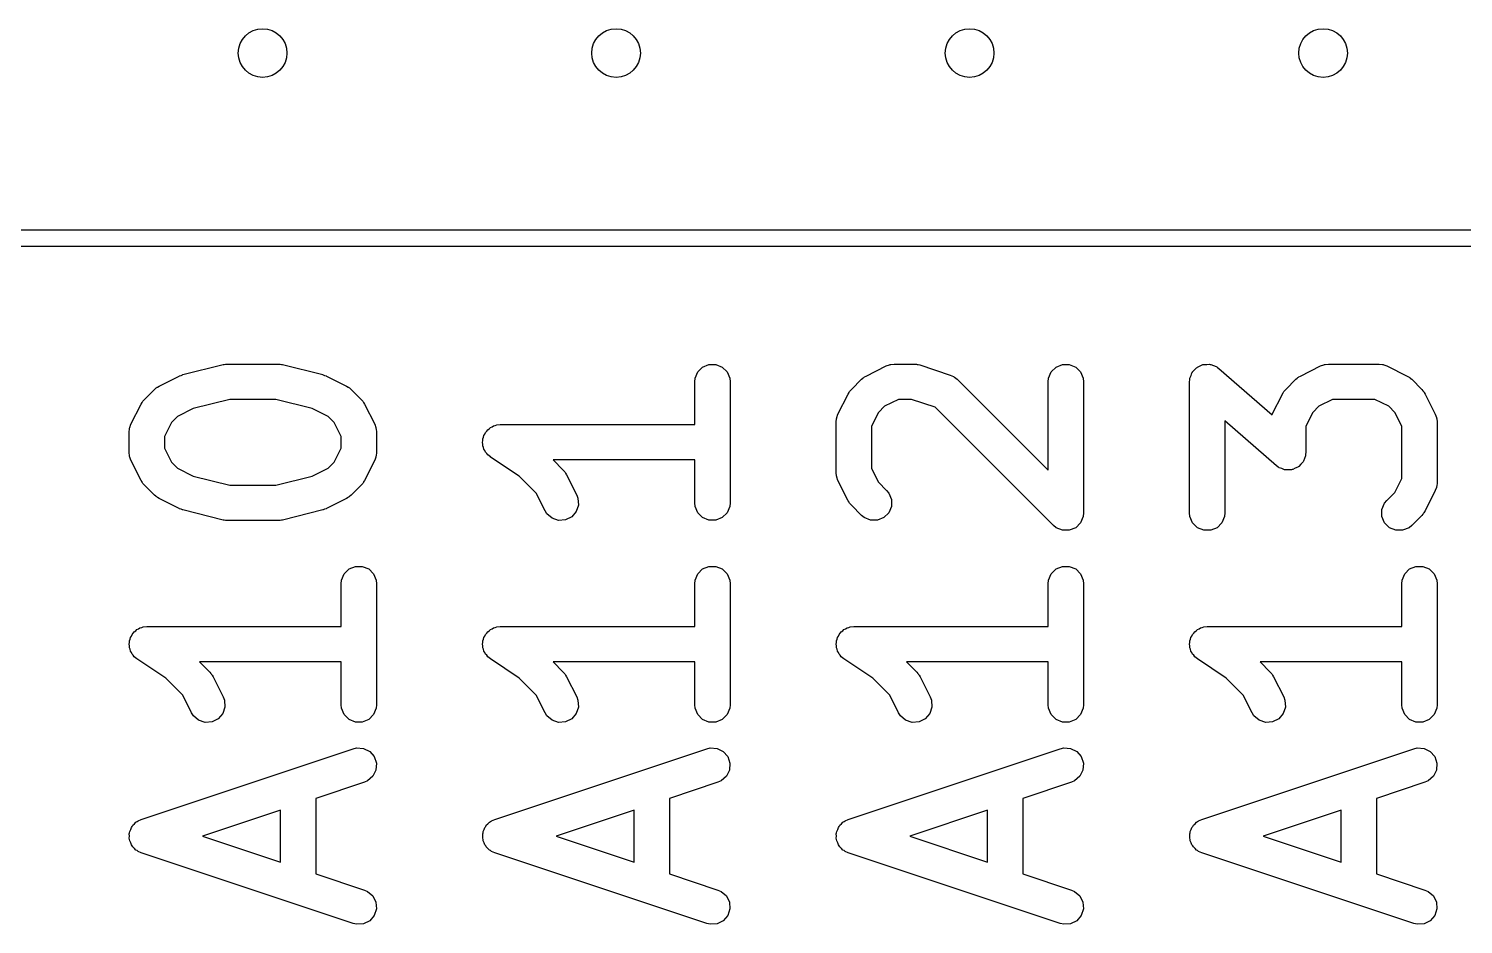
# Model space of a CAD drawing. Extents: x 0.05 to 1.97, y 0.05 to 3.57.
# Drawn here: x 1.1838 to 1.5897, y 2.5535 to 2.8069 of the extents above; entities that cross this region are included whole.
import ezdxf

# ---------------------------------------------------------------- set-up
doc = ezdxf.new("R2010")
doc.units = 0
doc.header["$MEASUREMENT"] = 0
doc.layers.add('BLACK', color=7, linetype='CONTINUOUS')

msp = doc.modelspace()

# ---------------------------------------------------------------- linework, layer by layer
at = {"layer": 'BLACK', "linetype": 'CONTINUOUS'}
for p, q in [((0.30236, 2.75), (1.8, 2.75)), ((1.80236, 2.74528), (0.3, 2.74528)), ((1.22745, 2.70899), (1.23888, 2.71184)), ((1.23888, 2.71184), (1.23905, 2.71187)), ((1.23905, 2.71187), (1.23912, 2.7119)), ((1.23912, 2.7119), (1.23949, 2.71193)), ((1.23949, 2.71193), (1.23985, 2.71199)), ((1.23985, 2.71199), (1.23992, 2.71198)), ((1.23992, 2.71198), (1.24009, 2.71199)), ((1.24009, 2.71199), (1.25438, 2.71199)), ((1.25438, 2.71199), (1.25455, 2.71198)), ((1.25455, 2.71198), (1.25462, 2.71199)), ((1.25462, 2.71199), (1.25499, 2.71193)), ((1.25499, 2.71193), (1.25536, 2.7119)), ((1.25536, 2.7119), (1.25542, 2.71187)), ((1.25542, 2.71187), (1.25559, 2.71184)), ((1.25559, 2.71184), (1.26702, 2.70899)), ((1.37308, 2.70977), (1.37446, 2.71115)), ((1.37446, 2.71115), (1.37626, 2.7119)), ((1.37626, 2.7119), (1.37821, 2.7119)), ((1.37821, 2.7119), (1.38001, 2.71115)), ((1.38001, 2.71115), (1.38139, 2.70977)), ((1.42072, 2.70861), (1.42643, 2.71146)), ((1.42643, 2.71146), (1.42735, 2.71181)), ((1.42735, 2.71181), (1.42752, 2.71183)), ((1.42752, 2.71183), (1.42769, 2.7119)), ((1.42769, 2.7119), (1.42867, 2.71199)), ((1.42867, 2.71199), (1.43438, 2.71199)), ((1.43438, 2.71199), (1.43487, 2.71194)), ((1.43487, 2.71194), (1.43501, 2.71195)), ((1.43501, 2.71195), (1.43518, 2.71191)), ((1.43518, 2.71191), (1.43536, 2.7119)), ((1.43536, 2.7119), (1.43548, 2.71185)), ((1.43548, 2.71185), (1.43596, 2.71174)), ((1.43596, 2.71174), (1.44453, 2.70888)), ((1.47308, 2.70977), (1.47446, 2.71115)), ((1.47446, 2.71115), (1.47626, 2.7119)), ((1.47626, 2.7119), (1.47821, 2.7119)), ((1.47821, 2.7119), (1.48001, 2.71115)), ((1.48001, 2.71115), (1.48139, 2.70977)), ((1.51365, 2.71034), (1.51419, 2.71096)), ((1.51419, 2.71096), (1.51434, 2.71103)), ((1.51434, 2.71103), (1.51446, 2.71115)), ((1.51446, 2.71115), (1.51521, 2.71146)), ((1.51521, 2.71146), (1.51594, 2.71182)), ((1.51594, 2.71182), (1.51611, 2.71183)), ((1.51611, 2.71183), (1.51626, 2.7119)), ((1.51626, 2.7119), (1.51707, 2.7119)), ((1.51707, 2.7119), (1.51788, 2.71195)), ((1.51788, 2.71195), (1.51804, 2.7119)), ((1.51804, 2.7119), (1.51821, 2.7119)), ((1.51821, 2.7119), (1.51896, 2.71159)), ((1.51896, 2.71159), (1.51973, 2.71133)), ((1.51973, 2.71133), (1.51993, 2.71119)), ((1.51993, 2.71119), (1.52001, 2.71115)), ((1.52001, 2.71115), (1.52011, 2.71106)), ((1.52011, 2.71106), (1.52053, 2.71076)), ((1.54357, 2.70861), (1.54929, 2.71146)), ((1.54929, 2.71146), (1.5502, 2.71181)), ((1.5502, 2.71181), (1.55038, 2.71183)), ((1.55038, 2.71183), (1.55055, 2.7119)), ((1.55055, 2.7119), (1.55152, 2.71199)), ((1.55152, 2.71199), (1.56581, 2.71199)), ((1.56581, 2.71199), (1.56678, 2.7119)), ((1.56678, 2.7119), (1.56695, 2.71183)), ((1.56695, 2.71183), (1.56713, 2.71181)), ((1.56713, 2.71181), (1.56804, 2.71146)), ((1.56804, 2.71146), (1.57376, 2.70861)), ((1.22072, 2.70575), (1.22643, 2.70861)), ((1.22643, 2.70861), (1.2265, 2.70863)), ((1.2265, 2.70863), (1.22653, 2.70866)), ((1.22653, 2.70866), (1.22694, 2.7088)), ((1.22694, 2.7088), (1.22735, 2.70896)), ((1.22735, 2.70896), (1.22738, 2.70896)), ((1.22738, 2.70896), (1.22745, 2.70899)), ((1.26702, 2.70899), (1.26709, 2.70896)), ((1.26709, 2.70896), (1.26713, 2.70896)), ((1.26713, 2.70896), (1.26753, 2.7088)), ((1.26753, 2.7088), (1.26794, 2.70866)), ((1.26794, 2.70866), (1.26797, 2.70863)), ((1.26797, 2.70863), (1.26804, 2.70861)), ((1.26804, 2.70861), (1.27376, 2.70575)), ((1.37224, 2.70699), (1.37233, 2.70797)), ((1.37224, 2.69485), (1.37224, 2.70699)), ((1.37233, 2.70797), (1.37308, 2.70977)), ((1.38139, 2.70977), (1.38214, 2.70797)), ((1.38214, 2.70797), (1.38224, 2.70699)), ((1.38224, 2.70699), (1.38224, 2.67271)), ((1.41656, 2.70481), (1.41942, 2.70767)), ((1.41942, 2.70767), (1.4198, 2.70799)), ((1.4198, 2.70799), (1.41989, 2.70809)), ((1.41989, 2.70809), (1.42004, 2.70818)), ((1.42004, 2.70818), (1.42017, 2.70829)), ((1.42017, 2.70829), (1.4203, 2.70834)), ((1.4203, 2.70834), (1.42072, 2.70861)), ((1.44453, 2.70888), (1.44543, 2.70848)), ((1.44543, 2.70848), (1.44556, 2.70836)), ((1.44556, 2.70836), (1.44573, 2.70829)), ((1.44573, 2.70829), (1.44649, 2.70767)), ((1.44649, 2.70767), (1.47224, 2.68192)), ((1.47224, 2.70699), (1.47233, 2.70797)), ((1.47224, 2.68192), (1.47224, 2.70699)), ((1.47233, 2.70797), (1.47308, 2.70977)), ((1.48139, 2.70977), (1.48214, 2.70797)), ((1.48214, 2.70797), (1.48224, 2.70699)), ((1.48224, 2.70699), (1.48224, 2.66985)), ((1.51224, 2.70699), (1.51229, 2.70751)), ((1.51224, 2.66985), (1.51224, 2.70699)), ((1.51228, 2.70764), (1.51231, 2.70773)), ((1.51229, 2.70751), (1.51228, 2.70764)), ((1.51231, 2.70773), (1.51233, 2.70797)), ((1.51233, 2.70797), (1.51264, 2.70872)), ((1.51264, 2.70872), (1.5129, 2.70949)), ((1.5129, 2.70949), (1.51302, 2.70961)), ((1.51302, 2.70961), (1.51308, 2.70977)), ((1.51308, 2.70977), (1.51365, 2.71034)), ((1.52053, 2.71076), (1.53555, 2.69761)), ((1.53942, 2.70481), (1.54227, 2.70767)), ((1.54227, 2.70767), (1.54266, 2.70799)), ((1.54266, 2.70799), (1.54274, 2.70809)), ((1.54274, 2.70809), (1.54289, 2.70818)), ((1.54289, 2.70818), (1.54303, 2.70829)), ((1.54303, 2.70829), (1.54315, 2.70834)), ((1.54315, 2.70834), (1.54357, 2.70861)), ((1.57376, 2.70861), (1.57418, 2.70834)), ((1.57418, 2.70834), (1.5743, 2.70829)), ((1.5743, 2.70829), (1.57444, 2.70818)), ((1.57444, 2.70818), (1.57459, 2.70809)), ((1.57459, 2.70809), (1.57467, 2.70799)), ((1.57467, 2.70799), (1.57506, 2.70767)), ((1.57506, 2.70767), (1.57792, 2.70481)), ((1.21656, 2.70196), (1.21942, 2.70481)), ((1.21942, 2.70481), (1.2198, 2.70513)), ((1.2198, 2.70513), (1.21989, 2.70523)), ((1.21989, 2.70523), (1.22004, 2.70532)), ((1.22004, 2.70532), (1.22017, 2.70544)), ((1.22017, 2.70544), (1.2203, 2.70549)), ((1.2203, 2.70549), (1.22072, 2.70575)), ((1.27376, 2.70575), (1.27418, 2.70549)), ((1.27418, 2.70549), (1.2743, 2.70544)), ((1.2743, 2.70544), (1.27444, 2.70532)), ((1.27444, 2.70532), (1.27459, 2.70523)), ((1.27459, 2.70523), (1.27467, 2.70513)), ((1.27467, 2.70513), (1.27506, 2.70481)), ((1.27506, 2.70481), (1.27792, 2.70196)), ((1.41277, 2.6978), (1.41562, 2.70351)), ((1.41562, 2.70351), (1.41589, 2.70393)), ((1.41589, 2.70393), (1.41594, 2.70406)), ((1.41594, 2.70406), (1.41605, 2.70419)), ((1.41605, 2.70419), (1.41614, 2.70434)), ((1.41614, 2.70434), (1.41624, 2.70443)), ((1.41624, 2.70443), (1.41656, 2.70481)), ((1.53562, 2.6978), (1.53848, 2.70351)), ((1.53848, 2.70351), (1.53874, 2.70393)), ((1.53874, 2.70393), (1.53879, 2.70406)), ((1.53879, 2.70406), (1.53891, 2.70419)), ((1.53891, 2.70419), (1.539, 2.70434)), ((1.539, 2.70434), (1.5391, 2.70443)), ((1.5391, 2.70443), (1.53942, 2.70481)), ((1.57792, 2.70481), (1.57823, 2.70443)), ((1.57823, 2.70443), (1.57833, 2.70434)), ((1.57833, 2.70434), (1.57842, 2.70419)), ((1.57842, 2.70419), (1.57854, 2.70406)), ((1.57854, 2.70406), (1.57859, 2.70393)), ((1.57859, 2.70393), (1.57885, 2.70351)), ((1.57885, 2.70351), (1.58171, 2.6978)), ((1.21276, 2.69494), (1.21562, 2.70066)), ((1.21562, 2.70066), (1.21589, 2.70108)), ((1.21589, 2.70108), (1.21594, 2.7012)), ((1.21594, 2.7012), (1.21605, 2.70134)), ((1.21605, 2.70134), (1.21614, 2.70149)), ((1.21614, 2.70149), (1.21624, 2.70157)), ((1.21624, 2.70157), (1.21656, 2.70196)), ((1.23041, 2.69942), (1.22591, 2.69717)), ((1.24071, 2.70199), (1.23041, 2.69942)), ((1.25376, 2.70199), (1.24071, 2.70199)), ((1.26406, 2.69942), (1.25376, 2.70199)), ((1.26856, 2.69717), (1.26406, 2.69942)), ((1.27792, 2.70196), (1.27823, 2.70157)), ((1.27823, 2.70157), (1.27833, 2.70149)), ((1.27833, 2.70149), (1.27842, 2.70134)), ((1.27842, 2.70134), (1.27854, 2.7012)), ((1.27854, 2.7012), (1.27859, 2.70108)), ((1.27859, 2.70108), (1.27885, 2.70066)), ((1.27885, 2.70066), (1.28171, 2.69494)), ((1.42591, 2.70003), (1.4242, 2.69832)), ((1.42985, 2.70199), (1.42591, 2.70003)), ((1.43357, 2.70199), (1.42985, 2.70199)), ((1.44025, 2.69977), (1.43357, 2.70199)), ((1.4737, 2.66631), (1.44025, 2.69977)), ((1.54877, 2.70003), (1.54706, 2.69832)), ((1.5527, 2.70199), (1.54877, 2.70003)), ((1.56463, 2.70199), (1.5527, 2.70199)), ((1.56856, 2.70003), (1.56463, 2.70199)), ((1.57027, 2.69832), (1.56856, 2.70003)), ((1.21241, 2.69403), (1.21276, 2.69494)), ((1.2242, 2.69546), (1.22224, 2.69153)), ((1.22591, 2.69717), (1.2242, 2.69546)), ((1.27027, 2.69546), (1.26856, 2.69717)), ((1.27224, 2.69153), (1.27027, 2.69546)), ((1.28171, 2.69494), (1.28206, 2.69403)), ((1.3158, 2.69456), (1.31626, 2.69475)), ((1.31626, 2.69475), (1.31723, 2.69485)), ((1.31723, 2.69485), (1.31723, 2.69485)), ((1.31723, 2.69485), (1.31723, 2.69485)), ((1.31723, 2.69485), (1.31724, 2.69485)), ((1.31724, 2.69485), (1.37224, 2.69485)), ((1.41224, 2.69556), (1.41233, 2.69654)), ((1.41224, 2.68128), (1.41224, 2.69556)), ((1.41233, 2.69654), (1.4124, 2.69671)), ((1.4124, 2.69671), (1.41241, 2.69688)), ((1.41241, 2.69688), (1.41277, 2.6978)), ((1.4242, 2.69832), (1.42224, 2.69438)), ((1.5368, 2.68323), (1.52224, 2.69597)), ((1.52224, 2.69597), (1.52224, 2.66985)), ((1.53555, 2.69761), (1.53562, 2.6978)), ((1.54706, 2.69832), (1.54509, 2.69438)), ((1.57224, 2.69438), (1.57027, 2.69832)), ((1.58171, 2.6978), (1.58206, 2.69688)), ((1.58206, 2.69688), (1.58207, 2.69671)), ((1.58207, 2.69671), (1.58214, 2.69654)), ((1.58214, 2.69654), (1.58224, 2.69556)), ((1.58224, 2.69556), (1.58224, 2.67842)), ((1.21224, 2.69271), (1.21233, 2.69368)), ((1.21224, 2.68699), (1.21224, 2.69271)), ((1.21233, 2.69368), (1.2124, 2.69385)), ((1.2124, 2.69385), (1.21241, 2.69403)), ((1.22224, 2.69153), (1.22224, 2.68817)), ((1.27224, 2.68817), (1.27224, 2.69153)), ((1.28206, 2.69403), (1.28207, 2.69385)), ((1.28207, 2.69385), (1.28214, 2.69368)), ((1.28214, 2.69368), (1.28224, 2.69271)), ((1.28224, 2.69271), (1.28224, 2.68699)), ((1.31233, 2.69083), (1.31252, 2.69128)), ((1.31233, 2.69033), (1.31233, 2.69083)), ((1.31252, 2.69128), (1.31262, 2.69176)), ((1.31262, 2.69176), (1.31289, 2.69217)), ((1.31289, 2.69217), (1.31308, 2.69263)), ((1.31308, 2.69263), (1.31343, 2.69297)), ((1.31343, 2.69297), (1.3137, 2.69338)), ((1.3137, 2.69338), (1.31411, 2.69366)), ((1.31411, 2.69366), (1.31446, 2.69401)), ((1.31446, 2.69401), (1.31491, 2.69419)), ((1.31491, 2.69419), (1.31532, 2.69447)), ((1.31532, 2.69447), (1.3158, 2.69456)), ((1.42224, 2.69438), (1.42224, 2.68246)), ((1.54509, 2.69438), (1.54509, 2.68699)), ((1.57224, 2.6796), (1.57224, 2.69438)), ((1.21233, 2.68602), (1.21224, 2.68699)), ((1.22224, 2.68817), (1.2242, 2.68424)), ((1.27027, 2.68424), (1.27224, 2.68817)), ((1.28224, 2.68699), (1.28214, 2.68602)), ((1.31224, 2.68984), (1.31233, 2.69033)), ((1.31233, 2.68936), (1.31224, 2.68984)), ((1.31233, 2.68887), (1.31233, 2.68936)), ((1.31252, 2.68842), (1.31233, 2.68887)), ((1.31262, 2.68793), (1.31252, 2.68842)), ((1.31289, 2.68752), (1.31262, 2.68793)), ((1.31308, 2.68707), (1.31289, 2.68752)), ((1.31343, 2.68672), (1.31308, 2.68707)), ((1.31371, 2.68631), (1.31343, 2.68672)), ((1.54509, 2.68699), (1.54504, 2.68648)), ((1.2124, 2.68585), (1.21233, 2.68602)), ((1.21241, 2.68567), (1.2124, 2.68585)), ((1.21276, 2.68476), (1.21241, 2.68567)), ((1.21562, 2.67904), (1.21276, 2.68476)), ((1.2242, 2.68424), (1.22591, 2.68253)), ((1.22591, 2.68253), (1.23041, 2.68028)), ((1.26406, 2.68028), (1.26856, 2.68253)), ((1.26856, 2.68253), (1.27027, 2.68424)), ((1.28171, 2.68476), (1.27885, 2.67904)), ((1.28206, 2.68567), (1.28171, 2.68476)), ((1.28207, 2.68585), (1.28206, 2.68567)), ((1.28214, 2.68602), (1.28207, 2.68585)), ((1.31446, 2.6857), (1.31371, 2.68631)), ((1.31446, 2.68569), (1.31446, 2.6857)), ((1.32262, 2.68025), (1.31446, 2.68569)), ((1.31446, 2.68569), (1.31446, 2.68569)), ((1.31446, 2.68569), (1.31446, 2.68569)), ((1.37224, 2.68485), (1.33217, 2.68485)), ((1.33217, 2.68485), (1.33506, 2.68196)), ((1.37224, 2.67271), (1.37224, 2.68485)), ((1.53722, 2.68293), (1.5368, 2.68323)), ((1.53732, 2.68284), (1.53722, 2.68293)), ((1.5374, 2.6828), (1.53732, 2.68284)), ((1.5376, 2.68266), (1.5374, 2.6828)), ((1.53837, 2.6824), (1.5376, 2.68266)), ((1.54212, 2.68252), (1.54139, 2.68216)), ((1.54287, 2.68284), (1.54212, 2.68252)), ((1.54299, 2.68295), (1.54287, 2.68284)), ((1.54314, 2.68303), (1.54299, 2.68295)), ((1.54368, 2.68364), (1.54314, 2.68303)), ((1.54425, 2.68421), (1.54368, 2.68364)), ((1.54432, 2.68437), (1.54425, 2.68421)), ((1.54443, 2.6845), (1.54432, 2.68437)), ((1.54469, 2.68527), (1.54443, 2.6845)), ((1.545, 2.68602), (1.54469, 2.68527)), ((1.54502, 2.68625), (1.545, 2.68602)), ((1.54505, 2.68635), (1.54502, 2.68625)), ((1.54504, 2.68648), (1.54505, 2.68635)), ((1.21589, 2.67862), (1.21562, 2.67904)), ((1.21594, 2.6785), (1.21589, 2.67862)), ((1.21605, 2.67836), (1.21594, 2.6785)), ((1.23041, 2.68028), (1.24071, 2.67771)), ((1.25376, 2.67771), (1.26406, 2.68028)), ((1.27854, 2.6785), (1.27842, 2.67836)), ((1.27859, 2.67862), (1.27854, 2.6785)), ((1.27885, 2.67904), (1.27859, 2.67862)), ((1.32741, 2.67546), (1.32262, 2.68025)), ((1.33506, 2.68196), (1.33537, 2.68157)), ((1.33537, 2.68157), (1.33547, 2.68149)), ((1.33547, 2.68149), (1.33557, 2.68134)), ((1.33557, 2.68134), (1.33568, 2.6812)), ((1.33568, 2.6812), (1.33573, 2.68108)), ((1.33573, 2.68108), (1.33599, 2.68066)), ((1.33599, 2.68066), (1.33885, 2.67494)), ((1.41233, 2.6803), (1.41224, 2.68128)), ((1.4124, 2.68014), (1.41233, 2.6803)), ((1.41241, 2.67996), (1.4124, 2.68014)), ((1.41277, 2.67904), (1.41241, 2.67996)), ((1.41562, 2.67333), (1.41277, 2.67904)), ((1.42224, 2.68246), (1.4242, 2.67853)), ((1.4242, 2.67853), (1.42649, 2.67624)), ((1.53912, 2.68209), (1.53837, 2.6824)), ((1.53929, 2.68209), (1.53912, 2.68209)), ((1.53945, 2.68203), (1.53929, 2.68209)), ((1.54026, 2.68209), (1.53945, 2.68203)), ((1.54107, 2.68209), (1.54026, 2.68209)), ((1.54123, 2.68215), (1.54107, 2.68209)), ((1.54139, 2.68216), (1.54123, 2.68215)), ((1.57027, 2.67567), (1.57224, 2.6796)), ((1.58224, 2.67842), (1.58214, 2.67745)), ((1.21614, 2.67821), (1.21605, 2.67836)), ((1.21624, 2.67813), (1.21614, 2.67821)), ((1.21656, 2.67774), (1.21624, 2.67813)), ((1.21942, 2.67489), (1.21656, 2.67774)), ((1.2198, 2.67457), (1.21942, 2.67489)), ((1.21989, 2.67447), (1.2198, 2.67457)), ((1.22004, 2.67438), (1.21989, 2.67447)), ((1.22017, 2.67426), (1.22004, 2.67438)), ((1.24071, 2.67771), (1.25376, 2.67771)), ((1.27444, 2.67438), (1.2743, 2.67426)), ((1.27459, 2.67447), (1.27444, 2.67438)), ((1.27467, 2.67457), (1.27459, 2.67447)), ((1.27506, 2.67489), (1.27467, 2.67457)), ((1.27792, 2.67774), (1.27506, 2.67489)), ((1.27823, 2.67813), (1.27792, 2.67774)), ((1.27833, 2.67821), (1.27823, 2.67813)), ((1.27842, 2.67836), (1.27833, 2.67821)), ((1.32991, 2.67047), (1.32741, 2.67546)), ((1.33885, 2.67494), (1.3392, 2.67403)), ((1.42649, 2.67624), (1.42711, 2.67548)), ((1.42711, 2.67548), (1.42786, 2.67368)), ((1.56799, 2.67339), (1.57027, 2.67567)), ((1.58171, 2.67619), (1.57885, 2.67047)), ((1.58206, 2.6771), (1.58171, 2.67619)), ((1.58207, 2.67728), (1.58206, 2.6771)), ((1.58214, 2.67745), (1.58207, 2.67728)), ((1.2203, 2.67421), (1.22017, 2.67426)), ((1.22072, 2.67395), (1.2203, 2.67421)), ((1.22643, 2.67109), (1.22072, 2.67395)), ((1.2265, 2.67106), (1.22643, 2.67109)), ((1.22653, 2.67104), (1.2265, 2.67106)), ((1.22694, 2.6709), (1.22653, 2.67104)), ((1.22735, 2.67074), (1.22694, 2.6709)), ((1.22738, 2.67074), (1.22735, 2.67074)), ((1.22745, 2.67071), (1.22738, 2.67074)), ((1.23888, 2.66786), (1.22745, 2.67071)), ((1.26702, 2.67071), (1.25559, 2.66786)), ((1.26709, 2.67074), (1.26702, 2.67071)), ((1.26713, 2.67074), (1.26709, 2.67074)), ((1.26753, 2.6709), (1.26713, 2.67074)), ((1.26794, 2.67104), (1.26753, 2.6709)), ((1.26797, 2.67106), (1.26794, 2.67104)), ((1.26804, 2.67109), (1.26797, 2.67106)), ((1.27376, 2.67395), (1.26804, 2.67109)), ((1.27418, 2.67421), (1.27376, 2.67395)), ((1.2743, 2.67426), (1.27418, 2.67421)), ((1.33043, 2.66964), (1.32991, 2.67047)), ((1.33934, 2.67208), (1.33872, 2.67023)), ((1.3392, 2.67403), (1.33934, 2.67208)), ((1.37233, 2.67173), (1.37224, 2.67271)), ((1.37308, 2.66993), (1.37233, 2.67173)), ((1.38214, 2.67173), (1.38139, 2.66993)), ((1.38224, 2.67271), (1.38214, 2.67173)), ((1.41589, 2.67291), (1.41562, 2.67333)), ((1.41594, 2.67279), (1.41589, 2.67291)), ((1.41605, 2.67265), (1.41594, 2.67279)), ((1.41614, 2.6725), (1.41605, 2.67265)), ((1.41624, 2.67241), (1.41614, 2.6725)), ((1.41656, 2.67203), (1.41624, 2.67241)), ((1.41942, 2.66917), (1.41656, 2.67203)), ((1.42786, 2.67173), (1.42711, 2.66993)), ((1.42786, 2.67368), (1.42786, 2.67173)), ((1.56662, 2.67083), (1.56737, 2.67263)), ((1.56662, 2.66887), (1.56662, 2.67083)), ((1.56737, 2.67263), (1.56799, 2.67339)), ((1.57885, 2.67047), (1.57859, 2.67005)), ((1.23905, 2.66783), (1.23888, 2.66786)), ((1.23912, 2.6678), (1.23905, 2.66783)), ((1.23949, 2.66777), (1.23912, 2.6678)), ((1.23985, 2.66771), (1.23949, 2.66777)), ((1.23992, 2.66772), (1.23985, 2.66771)), ((1.24009, 2.66771), (1.23992, 2.66772)), ((1.25438, 2.66771), (1.24009, 2.66771)), ((1.25455, 2.66772), (1.25438, 2.66771)), ((1.25462, 2.66771), (1.25455, 2.66772)), ((1.25499, 2.66777), (1.25462, 2.66771)), ((1.25536, 2.6678), (1.25499, 2.66777)), ((1.25542, 2.66783), (1.25536, 2.6678)), ((1.25559, 2.66786), (1.25542, 2.66783)), ((1.3319, 2.66836), (1.33043, 2.66964)), ((1.33375, 2.66775), (1.3319, 2.66836)), ((1.3357, 2.66788), (1.33375, 2.66775)), ((1.33745, 2.66876), (1.3357, 2.66788)), ((1.33872, 2.67023), (1.33745, 2.66876)), ((1.37446, 2.66855), (1.37308, 2.66993)), ((1.37626, 2.6678), (1.37446, 2.66855)), ((1.37821, 2.6678), (1.37626, 2.6678)), ((1.38001, 2.66855), (1.37821, 2.6678)), ((1.38139, 2.66993), (1.38001, 2.66855)), ((1.42017, 2.66855), (1.41942, 2.66917)), ((1.42198, 2.6678), (1.42017, 2.66855)), ((1.42393, 2.6678), (1.42198, 2.6678)), ((1.42573, 2.66855), (1.42393, 2.6678)), ((1.42711, 2.66993), (1.42573, 2.66855)), ((1.47446, 2.66569), (1.4737, 2.66631)), ((1.48139, 2.66707), (1.48001, 2.66569)), ((1.48214, 2.66887), (1.48139, 2.66707)), ((1.48224, 2.66985), (1.48214, 2.66887)), ((1.48214, 2.66887), (1.48214, 2.66887)), ((1.51233, 2.66887), (1.51224, 2.66985)), ((1.51308, 2.66707), (1.51233, 2.66887)), ((1.51446, 2.66569), (1.51308, 2.66707)), ((1.52139, 2.66707), (1.52001, 2.66569)), ((1.52214, 2.66887), (1.52139, 2.66707)), ((1.52224, 2.66985), (1.52214, 2.66887)), ((1.56737, 2.66707), (1.56662, 2.66887)), ((1.56874, 2.66569), (1.56737, 2.66707)), ((1.57506, 2.66631), (1.5743, 2.66569)), ((1.57792, 2.66917), (1.57506, 2.66631)), ((1.57823, 2.66955), (1.57792, 2.66917)), ((1.57833, 2.66964), (1.57823, 2.66955)), ((1.57842, 2.66979), (1.57833, 2.66964)), ((1.57854, 2.66993), (1.57842, 2.66979)), ((1.57859, 2.67005), (1.57854, 2.66993)), ((1.47626, 2.66495), (1.47446, 2.66569)), ((1.47821, 2.66495), (1.47626, 2.66495)), ((1.47626, 2.66495), (1.47626, 2.66495)), ((1.48001, 2.66569), (1.47821, 2.66495)), ((1.47821, 2.66495), (1.47821, 2.66495)), ((1.51626, 2.66495), (1.51446, 2.66569)), ((1.51821, 2.66495), (1.51626, 2.66495)), ((1.52001, 2.66569), (1.51821, 2.66495)), ((1.57055, 2.66495), (1.56874, 2.66569)), ((1.5725, 2.66495), (1.57055, 2.66495)), ((1.5743, 2.66569), (1.5725, 2.66495)), ((1.27446, 2.65401), (1.27626, 2.65475)), ((1.27626, 2.65475), (1.27821, 2.65475)), ((1.27821, 2.65475), (1.28001, 2.65401)), ((1.37446, 2.65401), (1.37626, 2.65475)), ((1.37626, 2.65475), (1.37821, 2.65475)), ((1.37821, 2.65475), (1.38001, 2.65401)), ((1.47446, 2.65401), (1.47626, 2.65475)), ((1.47626, 2.65475), (1.47821, 2.65475)), ((1.47821, 2.65475), (1.48001, 2.65401)), ((1.57446, 2.65401), (1.57626, 2.65475)), ((1.57626, 2.65475), (1.57821, 2.65475)), ((1.57821, 2.65475), (1.58001, 2.65401)), ((1.27224, 2.64985), (1.27233, 2.65083)), ((1.27233, 2.65083), (1.27308, 2.65263)), ((1.27308, 2.65263), (1.27446, 2.65401)), ((1.28001, 2.65401), (1.28139, 2.65263)), ((1.28139, 2.65263), (1.28214, 2.65083)), ((1.28214, 2.65083), (1.28224, 2.64985)), ((1.37224, 2.64985), (1.37233, 2.65083)), ((1.37233, 2.65083), (1.37308, 2.65263)), ((1.37308, 2.65263), (1.37446, 2.65401)), ((1.38001, 2.65401), (1.38139, 2.65263)), ((1.38139, 2.65263), (1.38214, 2.65083)), ((1.38214, 2.65083), (1.38224, 2.64985)), ((1.47224, 2.64985), (1.47233, 2.65083)), ((1.47233, 2.65083), (1.47308, 2.65263)), ((1.47308, 2.65263), (1.47446, 2.65401)), ((1.48001, 2.65401), (1.48139, 2.65263)), ((1.48139, 2.65263), (1.48214, 2.65083)), ((1.48214, 2.65083), (1.48224, 2.64985)), ((1.57224, 2.64985), (1.57233, 2.65083)), ((1.57233, 2.65083), (1.57308, 2.65263)), ((1.57308, 2.65263), (1.57446, 2.65401)), ((1.58001, 2.65401), (1.58139, 2.65263)), ((1.58139, 2.65263), (1.58214, 2.65083)), ((1.58214, 2.65083), (1.58224, 2.64985)), ((1.27224, 2.63771), (1.27224, 2.64985)), ((1.28224, 2.64985), (1.28224, 2.61556)), ((1.37224, 2.63771), (1.37224, 2.64985)), ((1.38224, 2.64985), (1.38224, 2.61556)), ((1.47224, 2.63771), (1.47224, 2.64985)), ((1.48224, 2.64985), (1.48224, 2.61556)), ((1.57224, 2.63771), (1.57224, 2.64985)), ((1.58224, 2.64985), (1.58224, 2.61556)), ((1.21233, 2.63368), (1.21252, 2.63413)), ((1.21252, 2.63413), (1.21262, 2.63462)), ((1.21262, 2.63462), (1.21289, 2.63503)), ((1.21289, 2.63503), (1.21308, 2.63548)), ((1.21308, 2.63548), (1.21343, 2.63583)), ((1.21343, 2.63583), (1.2137, 2.63624)), ((1.2137, 2.63624), (1.21411, 2.63651)), ((1.21411, 2.63651), (1.21446, 2.63686)), ((1.21446, 2.63686), (1.21491, 2.63705)), ((1.21491, 2.63705), (1.21532, 2.63732)), ((1.21532, 2.63732), (1.2158, 2.63742)), ((1.2158, 2.63742), (1.21626, 2.63761)), ((1.21626, 2.63761), (1.21723, 2.63771)), ((1.21723, 2.63771), (1.21723, 2.63771)), ((1.21723, 2.63771), (1.21723, 2.63771)), ((1.21723, 2.63771), (1.21724, 2.63771)), ((1.21724, 2.63771), (1.27224, 2.63771)), ((1.31233, 2.63368), (1.31252, 2.63413)), ((1.31252, 2.63413), (1.31262, 2.63462)), ((1.31262, 2.63462), (1.31289, 2.63503)), ((1.31289, 2.63503), (1.31308, 2.63548)), ((1.31308, 2.63548), (1.31343, 2.63583)), ((1.31343, 2.63583), (1.3137, 2.63624)), ((1.3137, 2.63624), (1.31411, 2.63651)), ((1.31411, 2.63651), (1.31446, 2.63686)), ((1.31446, 2.63686), (1.31491, 2.63705)), ((1.31491, 2.63705), (1.31532, 2.63732)), ((1.31532, 2.63732), (1.3158, 2.63742)), ((1.3158, 2.63742), (1.31626, 2.63761)), ((1.31626, 2.63761), (1.31723, 2.63771)), ((1.31723, 2.63771), (1.31723, 2.63771)), ((1.31723, 2.63771), (1.31723, 2.63771)), ((1.31723, 2.63771), (1.31724, 2.63771)), ((1.31724, 2.63771), (1.37224, 2.63771)), ((1.41233, 2.63368), (1.41252, 2.63413)), ((1.41252, 2.63413), (1.41262, 2.63462)), ((1.41262, 2.63462), (1.41289, 2.63503)), ((1.41289, 2.63503), (1.41308, 2.63548)), ((1.41308, 2.63548), (1.41343, 2.63583)), ((1.41343, 2.63583), (1.4137, 2.63624)), ((1.4137, 2.63624), (1.41411, 2.63651)), ((1.41411, 2.63651), (1.41446, 2.63686)), ((1.41446, 2.63686), (1.41491, 2.63705)), ((1.41491, 2.63705), (1.41532, 2.63732)), ((1.41532, 2.63732), (1.4158, 2.63742)), ((1.4158, 2.63742), (1.41626, 2.63761)), ((1.41626, 2.63761), (1.41723, 2.63771)), ((1.41723, 2.63771), (1.41723, 2.63771)), ((1.41723, 2.63771), (1.41723, 2.63771)), ((1.41723, 2.63771), (1.41724, 2.63771)), ((1.41724, 2.63771), (1.47224, 2.63771)), ((1.51233, 2.63368), (1.51252, 2.63413)), ((1.51252, 2.63413), (1.51262, 2.63462)), ((1.51262, 2.63462), (1.51289, 2.63503)), ((1.51289, 2.63503), (1.51308, 2.63548)), ((1.51308, 2.63548), (1.51343, 2.63583)), ((1.51343, 2.63583), (1.5137, 2.63624)), ((1.5137, 2.63624), (1.51411, 2.63651)), ((1.51411, 2.63651), (1.51446, 2.63686)), ((1.51446, 2.63686), (1.51491, 2.63705)), ((1.51491, 2.63705), (1.51532, 2.63732)), ((1.51532, 2.63732), (1.5158, 2.63742)), ((1.5158, 2.63742), (1.51626, 2.63761)), ((1.51626, 2.63761), (1.51723, 2.63771)), ((1.51723, 2.63771), (1.51723, 2.63771)), ((1.51723, 2.63771), (1.51723, 2.63771)), ((1.51723, 2.63771), (1.51724, 2.63771)), ((1.51724, 2.63771), (1.57224, 2.63771)), ((1.21224, 2.6327), (1.21233, 2.63319)), ((1.21233, 2.63222), (1.21224, 2.6327)), ((1.21233, 2.63319), (1.21233, 2.63368)), ((1.21233, 2.63173), (1.21233, 2.63222)), ((1.21252, 2.63127), (1.21233, 2.63173)), ((1.21262, 2.63079), (1.21252, 2.63127)), ((1.21289, 2.63038), (1.21262, 2.63079)), ((1.21308, 2.62993), (1.21289, 2.63038)), ((1.21343, 2.62958), (1.21308, 2.62993)), ((1.31224, 2.6327), (1.31233, 2.63319)), ((1.31233, 2.63222), (1.31224, 2.6327)), ((1.31233, 2.63319), (1.31233, 2.63368)), ((1.31233, 2.63173), (1.31233, 2.63222)), ((1.31252, 2.63127), (1.31233, 2.63173)), ((1.31262, 2.63079), (1.31252, 2.63127)), ((1.31289, 2.63038), (1.31262, 2.63079)), ((1.31308, 2.62993), (1.31289, 2.63038)), ((1.31343, 2.62958), (1.31308, 2.62993)), ((1.41224, 2.6327), (1.41233, 2.63319)), ((1.41233, 2.63222), (1.41224, 2.6327)), ((1.41233, 2.63319), (1.41233, 2.63368)), ((1.41233, 2.63173), (1.41233, 2.63222)), ((1.41252, 2.63127), (1.41233, 2.63173)), ((1.41262, 2.63079), (1.41252, 2.63127)), ((1.41289, 2.63038), (1.41262, 2.63079)), ((1.41308, 2.62993), (1.41289, 2.63038)), ((1.41343, 2.62958), (1.41308, 2.62993)), ((1.51224, 2.6327), (1.51233, 2.63319)), ((1.51233, 2.63222), (1.51224, 2.6327)), ((1.51233, 2.63319), (1.51233, 2.63368)), ((1.51233, 2.63173), (1.51233, 2.63222)), ((1.51252, 2.63127), (1.51233, 2.63173)), ((1.51262, 2.63079), (1.51252, 2.63127)), ((1.51289, 2.63038), (1.51262, 2.63079)), ((1.51308, 2.62993), (1.51289, 2.63038)), ((1.51343, 2.62958), (1.51308, 2.62993)), ((1.21371, 2.62917), (1.21343, 2.62958)), ((1.21446, 2.62855), (1.21371, 2.62917)), ((1.22262, 2.62311), (1.21446, 2.62855)), ((1.21446, 2.62855), (1.21446, 2.62855)), ((1.21446, 2.62855), (1.21446, 2.62855)), ((1.21446, 2.62855), (1.21446, 2.62855)), ((1.27224, 2.62771), (1.23217, 2.62771)), ((1.23217, 2.62771), (1.23506, 2.62481)), ((1.27224, 2.61556), (1.27224, 2.62771)), ((1.31371, 2.62917), (1.31343, 2.62958)), ((1.31446, 2.62855), (1.31371, 2.62917)), ((1.32262, 2.62311), (1.31446, 2.62855)), ((1.31446, 2.62855), (1.31446, 2.62855)), ((1.31446, 2.62855), (1.31446, 2.62855)), ((1.31446, 2.62855), (1.31446, 2.62855)), ((1.37224, 2.62771), (1.33217, 2.62771)), ((1.33217, 2.62771), (1.33506, 2.62481)), ((1.37224, 2.61556), (1.37224, 2.62771)), ((1.41371, 2.62917), (1.41343, 2.62958)), ((1.41446, 2.62855), (1.41371, 2.62917)), ((1.42262, 2.62311), (1.41446, 2.62855)), ((1.41446, 2.62855), (1.41446, 2.62855)), ((1.41446, 2.62855), (1.41446, 2.62855)), ((1.41446, 2.62855), (1.41446, 2.62855)), ((1.47224, 2.62771), (1.43217, 2.62771)), ((1.43217, 2.62771), (1.43506, 2.62481)), ((1.47224, 2.61556), (1.47224, 2.62771)), ((1.51371, 2.62917), (1.51343, 2.62958)), ((1.51446, 2.62855), (1.51371, 2.62917)), ((1.52262, 2.62311), (1.51446, 2.62855)), ((1.51446, 2.62855), (1.51446, 2.62855)), ((1.51446, 2.62855), (1.51446, 2.62855)), ((1.51446, 2.62855), (1.51446, 2.62855)), ((1.57224, 2.62771), (1.53217, 2.62771)), ((1.53217, 2.62771), (1.53506, 2.62481)), ((1.57224, 2.61556), (1.57224, 2.62771)), ((1.22741, 2.61832), (1.22262, 2.62311)), ((1.23506, 2.62481), (1.23537, 2.62443)), ((1.23537, 2.62443), (1.23547, 2.62434)), ((1.23547, 2.62434), (1.23557, 2.62419)), ((1.23557, 2.62419), (1.23568, 2.62406)), ((1.23568, 2.62406), (1.23573, 2.62393)), ((1.23573, 2.62393), (1.23599, 2.62351)), ((1.23599, 2.62351), (1.23885, 2.6178)), ((1.32741, 2.61832), (1.32262, 2.62311)), ((1.33506, 2.62481), (1.33537, 2.62443)), ((1.33537, 2.62443), (1.33547, 2.62434)), ((1.33547, 2.62434), (1.33557, 2.62419)), ((1.33557, 2.62419), (1.33568, 2.62406)), ((1.33568, 2.62406), (1.33573, 2.62393)), ((1.33573, 2.62393), (1.33599, 2.62351)), ((1.33599, 2.62351), (1.33885, 2.6178)), ((1.42741, 2.61832), (1.42262, 2.62311)), ((1.43506, 2.62481), (1.43537, 2.62443)), ((1.43537, 2.62443), (1.43547, 2.62434)), ((1.43547, 2.62434), (1.43557, 2.62419)), ((1.43557, 2.62419), (1.43568, 2.62406)), ((1.43568, 2.62406), (1.43573, 2.62393)), ((1.43573, 2.62393), (1.43599, 2.62351)), ((1.43599, 2.62351), (1.43885, 2.6178)), ((1.52741, 2.61832), (1.52262, 2.62311)), ((1.53506, 2.62481), (1.53537, 2.62443)), ((1.53537, 2.62443), (1.53547, 2.62434)), ((1.53547, 2.62434), (1.53557, 2.62419)), ((1.53557, 2.62419), (1.53568, 2.62406)), ((1.53568, 2.62406), (1.53573, 2.62393)), ((1.53573, 2.62393), (1.53599, 2.62351)), ((1.53599, 2.62351), (1.53885, 2.6178)), ((1.22991, 2.61333), (1.22741, 2.61832)), ((1.23885, 2.6178), (1.2392, 2.61688)), ((1.32991, 2.61333), (1.32741, 2.61832)), ((1.33885, 2.6178), (1.3392, 2.61688)), ((1.42991, 2.61333), (1.42741, 2.61832)), ((1.43885, 2.6178), (1.4392, 2.61688)), ((1.52991, 2.61333), (1.52741, 2.61832)), ((1.53885, 2.6178), (1.5392, 2.61688)), ((1.23934, 2.61494), (1.23872, 2.61309)), ((1.2392, 2.61688), (1.23934, 2.61494)), ((1.27233, 2.61459), (1.27224, 2.61556)), ((1.27308, 2.61279), (1.27233, 2.61459)), ((1.28214, 2.61459), (1.28139, 2.61279)), ((1.28224, 2.61556), (1.28214, 2.61459)), ((1.33934, 2.61494), (1.33872, 2.61309)), ((1.3392, 2.61688), (1.33934, 2.61494)), ((1.37233, 2.61459), (1.37224, 2.61556)), ((1.37308, 2.61279), (1.37233, 2.61459)), ((1.38214, 2.61459), (1.38139, 2.61279)), ((1.38224, 2.61556), (1.38214, 2.61459)), ((1.43934, 2.61494), (1.43872, 2.61309)), ((1.4392, 2.61688), (1.43934, 2.61494)), ((1.47233, 2.61459), (1.47224, 2.61556)), ((1.47308, 2.61279), (1.47233, 2.61459)), ((1.48214, 2.61459), (1.48139, 2.61279)), ((1.48224, 2.61556), (1.48214, 2.61459)), ((1.53934, 2.61494), (1.53872, 2.61309)), ((1.5392, 2.61688), (1.53934, 2.61494)), ((1.57233, 2.61459), (1.57224, 2.61556)), ((1.57308, 2.61279), (1.57233, 2.61459)), ((1.58214, 2.61459), (1.58139, 2.61279)), ((1.58224, 2.61556), (1.58214, 2.61459)), ((1.23043, 2.6125), (1.22991, 2.61333)), ((1.2319, 2.61122), (1.23043, 2.6125)), ((1.23375, 2.6106), (1.2319, 2.61122)), ((1.2357, 2.61074), (1.23375, 2.6106)), ((1.23745, 2.61161), (1.2357, 2.61074)), ((1.23872, 2.61309), (1.23745, 2.61161)), ((1.27446, 2.61141), (1.27308, 2.61279)), ((1.27626, 2.61066), (1.27446, 2.61141)), ((1.27821, 2.61066), (1.27626, 2.61066)), ((1.28001, 2.61141), (1.27821, 2.61066)), ((1.28139, 2.61279), (1.28001, 2.61141)), ((1.33043, 2.6125), (1.32991, 2.61333)), ((1.3319, 2.61122), (1.33043, 2.6125)), ((1.33375, 2.6106), (1.3319, 2.61122)), ((1.3357, 2.61074), (1.33375, 2.6106)), ((1.33745, 2.61161), (1.3357, 2.61074)), ((1.33872, 2.61309), (1.33745, 2.61161)), ((1.37446, 2.61141), (1.37308, 2.61279)), ((1.37626, 2.61066), (1.37446, 2.61141)), ((1.37821, 2.61066), (1.37626, 2.61066)), ((1.38001, 2.61141), (1.37821, 2.61066)), ((1.38139, 2.61279), (1.38001, 2.61141)), ((1.43043, 2.6125), (1.42991, 2.61333)), ((1.4319, 2.61122), (1.43043, 2.6125)), ((1.43375, 2.6106), (1.4319, 2.61122)), ((1.4357, 2.61074), (1.43375, 2.6106)), ((1.43745, 2.61161), (1.4357, 2.61074)), ((1.43872, 2.61309), (1.43745, 2.61161)), ((1.47446, 2.61141), (1.47308, 2.61279)), ((1.47626, 2.61066), (1.47446, 2.61141)), ((1.47821, 2.61066), (1.47626, 2.61066)), ((1.48001, 2.61141), (1.47821, 2.61066)), ((1.48139, 2.61279), (1.48001, 2.61141)), ((1.53043, 2.6125), (1.52991, 2.61333)), ((1.5319, 2.61122), (1.53043, 2.6125)), ((1.53375, 2.6106), (1.5319, 2.61122)), ((1.5357, 2.61074), (1.53375, 2.6106)), ((1.53745, 2.61161), (1.5357, 2.61074)), ((1.53872, 2.61309), (1.53745, 2.61161)), ((1.57446, 2.61141), (1.57308, 2.61279)), ((1.57626, 2.61066), (1.57446, 2.61141)), ((1.57821, 2.61066), (1.57626, 2.61066)), ((1.58001, 2.61141), (1.57821, 2.61066)), ((1.58139, 2.61279), (1.58001, 2.61141)), ((1.21566, 2.58316), (1.27566, 2.60316)), ((1.27566, 2.60316), (1.27661, 2.60338)), ((1.27661, 2.60338), (1.27856, 2.60324)), ((1.27856, 2.60324), (1.2803, 2.60237)), ((1.2803, 2.60237), (1.28158, 2.6009)), ((1.31566, 2.58316), (1.37566, 2.60316)), ((1.37566, 2.60316), (1.37661, 2.60338)), ((1.37661, 2.60338), (1.37856, 2.60324)), ((1.37856, 2.60324), (1.3803, 2.60237)), ((1.3803, 2.60237), (1.38158, 2.6009)), ((1.41566, 2.58316), (1.47566, 2.60316)), ((1.47566, 2.60316), (1.47661, 2.60338)), ((1.47661, 2.60338), (1.47856, 2.60324)), ((1.47856, 2.60324), (1.4803, 2.60237)), ((1.4803, 2.60237), (1.48158, 2.6009)), ((1.51566, 2.58316), (1.57566, 2.60316)), ((1.57566, 2.60316), (1.57661, 2.60338)), ((1.57661, 2.60338), (1.57856, 2.60324)), ((1.57856, 2.60324), (1.5803, 2.60237)), ((1.5803, 2.60237), (1.58158, 2.6009)), ((1.28158, 2.6009), (1.2822, 2.59905)), ((1.2822, 2.59905), (1.28206, 2.5971)), ((1.38158, 2.6009), (1.3822, 2.59905)), ((1.3822, 2.59905), (1.38206, 2.5971)), ((1.48158, 2.6009), (1.4822, 2.59905)), ((1.4822, 2.59905), (1.48206, 2.5971)), ((1.58158, 2.6009), (1.5822, 2.59905)), ((1.5822, 2.59905), (1.58206, 2.5971)), ((1.27882, 2.59368), (1.26509, 2.5891)), ((1.27971, 2.59408), (1.27882, 2.59368)), ((1.28119, 2.59536), (1.27971, 2.59408)), ((1.28206, 2.5971), (1.28119, 2.59536)), ((1.37882, 2.59368), (1.36509, 2.5891)), ((1.37971, 2.59408), (1.37882, 2.59368)), ((1.38119, 2.59536), (1.37971, 2.59408)), ((1.38206, 2.5971), (1.38119, 2.59536)), ((1.47882, 2.59368), (1.46509, 2.5891)), ((1.47971, 2.59408), (1.47882, 2.59368)), ((1.48119, 2.59536), (1.47971, 2.59408)), ((1.48206, 2.5971), (1.48119, 2.59536)), ((1.57882, 2.59368), (1.56509, 2.5891)), ((1.57971, 2.59408), (1.57882, 2.59368)), ((1.58119, 2.59536), (1.57971, 2.59408)), ((1.58206, 2.5971), (1.58119, 2.59536)), ((1.25509, 2.58577), (1.23305, 2.57842)), ((1.25509, 2.57107), (1.25509, 2.58577)), ((1.26509, 2.5891), (1.26509, 2.56774)), ((1.35509, 2.58577), (1.33305, 2.57842)), ((1.35509, 2.57107), (1.35509, 2.58577)), ((1.36509, 2.5891), (1.36509, 2.56774)), ((1.45509, 2.58577), (1.43305, 2.57842)), ((1.45509, 2.57107), (1.45509, 2.58577)), ((1.46509, 2.5891), (1.46509, 2.56774)), ((1.55509, 2.58577), (1.53305, 2.57842)), ((1.55509, 2.57107), (1.55509, 2.58577)), ((1.56509, 2.5891), (1.56509, 2.56774)), ((1.21289, 2.5809), (1.21313, 2.58117)), ((1.21313, 2.58117), (1.21329, 2.58149)), ((1.21329, 2.58149), (1.21376, 2.5819)), ((1.21376, 2.5819), (1.21417, 2.58237)), ((1.21417, 2.58237), (1.21449, 2.58253)), ((1.21449, 2.58253), (1.21476, 2.58276)), ((1.21476, 2.58276), (1.21566, 2.58316)), ((1.31289, 2.5809), (1.31313, 2.58117)), ((1.31313, 2.58117), (1.31329, 2.58149)), ((1.31329, 2.58149), (1.31376, 2.5819)), ((1.31376, 2.5819), (1.31417, 2.58237)), ((1.31417, 2.58237), (1.31449, 2.58253)), ((1.31449, 2.58253), (1.31476, 2.58276)), ((1.31476, 2.58276), (1.31566, 2.58316)), ((1.41289, 2.5809), (1.41313, 2.58117)), ((1.41313, 2.58117), (1.41329, 2.58149)), ((1.41329, 2.58149), (1.41376, 2.5819)), ((1.41376, 2.5819), (1.41417, 2.58237)), ((1.41417, 2.58237), (1.41449, 2.58253)), ((1.41449, 2.58253), (1.41476, 2.58276)), ((1.41476, 2.58276), (1.41566, 2.58316)), ((1.51289, 2.5809), (1.51313, 2.58117)), ((1.51313, 2.58117), (1.51329, 2.58149)), ((1.51329, 2.58149), (1.51376, 2.5819)), ((1.51376, 2.5819), (1.51417, 2.58237)), ((1.51417, 2.58237), (1.51449, 2.58253)), ((1.51449, 2.58253), (1.51476, 2.58276)), ((1.51476, 2.58276), (1.51566, 2.58316)), ((1.21228, 2.57905), (1.21239, 2.57939)), ((1.21232, 2.57842), (1.21228, 2.57905)), ((1.21228, 2.5778), (1.21232, 2.57842)), ((1.21239, 2.57746), (1.21228, 2.5778)), ((1.21239, 2.57939), (1.21241, 2.57974)), ((1.21241, 2.5771), (1.21239, 2.57746)), ((1.21241, 2.57974), (1.2127, 2.5803)), ((1.2127, 2.57654), (1.21241, 2.5771)), ((1.2127, 2.5803), (1.21289, 2.5809)), ((1.23305, 2.57842), (1.25509, 2.57107)), ((1.31228, 2.57905), (1.31239, 2.57939)), ((1.31232, 2.57842), (1.31228, 2.57905)), ((1.31228, 2.5778), (1.31232, 2.57842)), ((1.31239, 2.57746), (1.31228, 2.5778)), ((1.31239, 2.57939), (1.31241, 2.57974)), ((1.31241, 2.5771), (1.31239, 2.57746)), ((1.31241, 2.57974), (1.31269, 2.5803)), ((1.31269, 2.57654), (1.31241, 2.5771)), ((1.31269, 2.5803), (1.31289, 2.5809)), ((1.33305, 2.57842), (1.35509, 2.57107)), ((1.41228, 2.57905), (1.41239, 2.57939)), ((1.41232, 2.57842), (1.41228, 2.57905)), ((1.41228, 2.5778), (1.41232, 2.57842)), ((1.41239, 2.57746), (1.41228, 2.5778)), ((1.41239, 2.57939), (1.41241, 2.57974)), ((1.41241, 2.5771), (1.41239, 2.57746)), ((1.41241, 2.57974), (1.4127, 2.5803)), ((1.4127, 2.57654), (1.41241, 2.5771)), ((1.4127, 2.5803), (1.41289, 2.5809)), ((1.43305, 2.57842), (1.45509, 2.57107)), ((1.51228, 2.57905), (1.51239, 2.57939)), ((1.51232, 2.57842), (1.51228, 2.57905)), ((1.51228, 2.5778), (1.51232, 2.57842)), ((1.51239, 2.57746), (1.51228, 2.5778)), ((1.51239, 2.57939), (1.51241, 2.57974)), ((1.51241, 2.5771), (1.51239, 2.57746)), ((1.51241, 2.57974), (1.51269, 2.5803)), ((1.51269, 2.57654), (1.51241, 2.5771)), ((1.51269, 2.5803), (1.51289, 2.5809)), ((1.53305, 2.57842), (1.55509, 2.57107)), ((1.21289, 2.57594), (1.2127, 2.57654)), ((1.21313, 2.57567), (1.21289, 2.57594)), ((1.21329, 2.57536), (1.21313, 2.57567)), ((1.21376, 2.57494), (1.21329, 2.57536)), ((1.21417, 2.57447), (1.21376, 2.57494)), ((1.21449, 2.57431), (1.21417, 2.57447)), ((1.21476, 2.57408), (1.21449, 2.57431)), ((1.21566, 2.57368), (1.21476, 2.57408)), ((1.27566, 2.55368), (1.21566, 2.57368)), ((1.31289, 2.57594), (1.31269, 2.57654)), ((1.31313, 2.57567), (1.31289, 2.57594)), ((1.31329, 2.57536), (1.31313, 2.57567)), ((1.31376, 2.57494), (1.31329, 2.57536)), ((1.31417, 2.57447), (1.31376, 2.57494)), ((1.31449, 2.57431), (1.31417, 2.57447)), ((1.31476, 2.57408), (1.31449, 2.57431)), ((1.31566, 2.57368), (1.31476, 2.57408)), ((1.37566, 2.55368), (1.31566, 2.57368)), ((1.41289, 2.57594), (1.4127, 2.57654)), ((1.41313, 2.57567), (1.41289, 2.57594)), ((1.41329, 2.57536), (1.41313, 2.57567)), ((1.41376, 2.57494), (1.41329, 2.57536)), ((1.41417, 2.57447), (1.41376, 2.57494)), ((1.41449, 2.57431), (1.41417, 2.57447)), ((1.41476, 2.57408), (1.41449, 2.57431)), ((1.41566, 2.57368), (1.41476, 2.57408)), ((1.47566, 2.55368), (1.41566, 2.57368)), ((1.51289, 2.57594), (1.51269, 2.57654)), ((1.51313, 2.57567), (1.51289, 2.57594)), ((1.51329, 2.57536), (1.51313, 2.57567)), ((1.51376, 2.57494), (1.51329, 2.57536)), ((1.51417, 2.57447), (1.51376, 2.57494)), ((1.51449, 2.57431), (1.51417, 2.57447)), ((1.51476, 2.57408), (1.51449, 2.57431)), ((1.51566, 2.57368), (1.51476, 2.57408)), ((1.57566, 2.55368), (1.51566, 2.57368)), ((1.26509, 2.56774), (1.27882, 2.56316)), ((1.36509, 2.56774), (1.37882, 2.56316)), ((1.46509, 2.56774), (1.47882, 2.56316)), ((1.56509, 2.56774), (1.57882, 2.56316)), ((1.27882, 2.56316), (1.27971, 2.56276)), ((1.27971, 2.56276), (1.28119, 2.56149)), ((1.28119, 2.56149), (1.28206, 2.55974)), ((1.37882, 2.56316), (1.37971, 2.56276)), ((1.37971, 2.56276), (1.38119, 2.56149)), ((1.38119, 2.56149), (1.38206, 2.55974)), ((1.47882, 2.56316), (1.47971, 2.56276)), ((1.47971, 2.56276), (1.48119, 2.56149)), ((1.48119, 2.56149), (1.48206, 2.55974)), ((1.57882, 2.56316), (1.57971, 2.56276)), ((1.57971, 2.56276), (1.58119, 2.56149)), ((1.58119, 2.56149), (1.58206, 2.55974)), ((1.2822, 2.5578), (1.28158, 2.55594)), ((1.28206, 2.55974), (1.2822, 2.5578)), ((1.3822, 2.5578), (1.38158, 2.55594)), ((1.38206, 2.55974), (1.3822, 2.5578)), ((1.4822, 2.5578), (1.48158, 2.55594)), ((1.48206, 2.55974), (1.4822, 2.5578)), ((1.5822, 2.5578), (1.58158, 2.55594)), ((1.58206, 2.55974), (1.5822, 2.5578)), ((1.27661, 2.55346), (1.27566, 2.55368)), ((1.27856, 2.5536), (1.27661, 2.55346)), ((1.2803, 2.55447), (1.27856, 2.5536)), ((1.28158, 2.55594), (1.2803, 2.55447)), ((1.37661, 2.55346), (1.37566, 2.55368)), ((1.37856, 2.5536), (1.37661, 2.55346)), ((1.3803, 2.55447), (1.37856, 2.5536)), ((1.38158, 2.55594), (1.3803, 2.55447)), ((1.47661, 2.55346), (1.47566, 2.55368)), ((1.47856, 2.5536), (1.47661, 2.55346)), ((1.4803, 2.55447), (1.47856, 2.5536)), ((1.48158, 2.55594), (1.4803, 2.55447)), ((1.57661, 2.55346), (1.57566, 2.55368)), ((1.57856, 2.5536), (1.57661, 2.55346)), ((1.5803, 2.55447), (1.57856, 2.5536)), ((1.58158, 2.55594), (1.5803, 2.55447))]:
    msp.add_line(p, q, dxfattribs=at)
at = {"layer": 'BLACK'}
for centre in [(1.25, 2.8), (1.35, 2.8), (1.45, 2.8), (1.55, 2.8)]:
    msp.add_circle(centre, 0.00689, dxfattribs=at)

doc.saveas('drawing.dxf')
